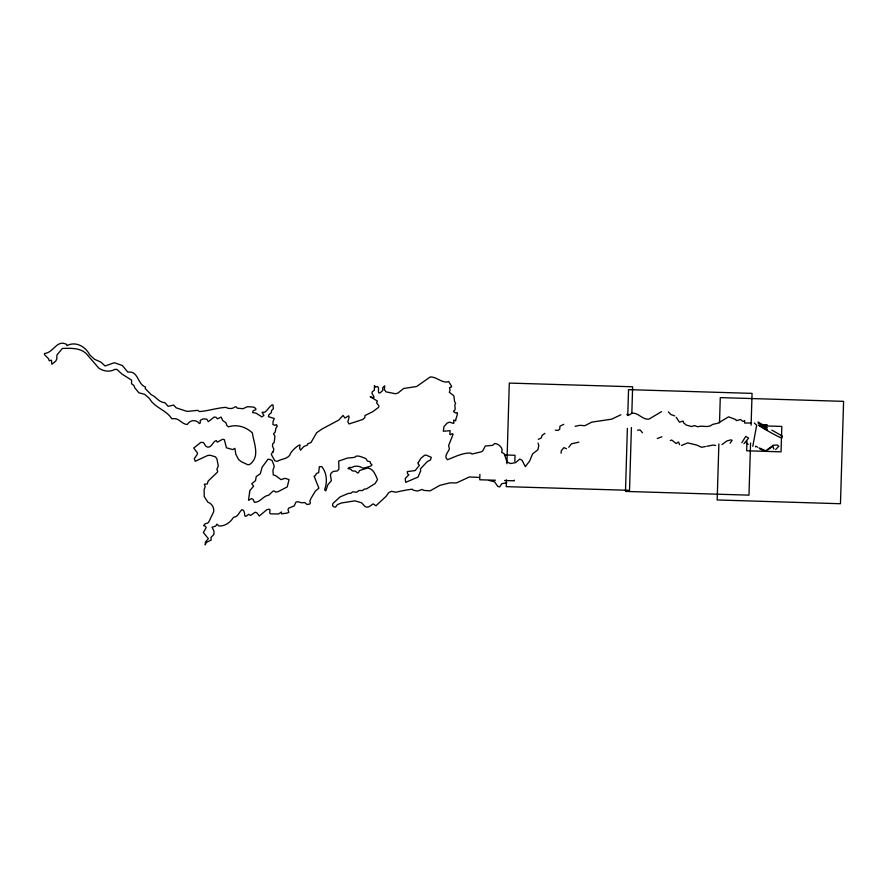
<?xml version="1.0" encoding="UTF-8"?>
<svg xmlns="http://www.w3.org/2000/svg" width="888" height="888" viewBox="0 0 888 888"><rect width="100%" height="100%" fill="white"/><g stroke="black" fill="none" stroke-linecap="round" stroke-linejoin="round"><path stroke-width="1.33" d="M773.015 445.465L765.201 451.093M479.897 474.392L479.742 479.775L495.471 480.242M506.426 479.875L506.227 486.646L629.525 490.331L631.412 427.539M506.915 463.747L509.301 383.083L632.633 386.768L631.834 413.453M514.285 480.119L514.263 480.797L504.606 480.508M514.84 461.405L515.018 455.278L504.417 454.945M627.372 428.393L625.485 491.419L748.973 495.149L750.56 442.979M627.76 415.584L628.538 389.643L752.069 393.373L751.104 425.186M718.869 443.978L717.182 499.966L840.459 503.729L843.6 401.354L720.279 397.602L719.513 422.855M746.952 441.225L746.664 450.782L781.052 451.837L781.817 426.44L762.703 425.863M561.072 453.235L561.316 450.682L563.969 447.619L566.477 448.729M741.857 442.646L745.754 436.385L748.595 438.15L743.933 443.689M730.091 443.201L732.101 440.281L730.846 439.871L726.872 440.948L722.022 444.577M568.764 447.252L571.439 443.856L578.865 442.135M775.646 449.517L778.865 446.198L777.089 444.966L773.004 445.321M767.732 449.95L773.315 445.92M544.899 433.355L541.958 435.52L541.358 437.951L538.283 439.316M681.473 445.454L687.789 442.89L696.603 445.043L701.542 447.275L705.461 446.531M661.527 411.621L648.962 419.125C642.424 420.057 638.472 412.409 632.034 413.209L629.204 414.962L627.061 414.829L627.017 414.163M563.747 424.331L559.951 426.185L559.706 429.293L557.808 430.447L555.411 430.169M620.879 414.774L611.743 419.158L591.819 422.122L584.737 425.718L579.908 425.308L575.113 426.329M670.296 440.57L671.628 439.993L676.179 443.512L678.543 442.024L679.609 444.688M657.275 438.494L661.893 436.807M752.791 446.353L756.687 425.197L754.312 423.01M506.837 482.728L501.798 483.683L499.633 486.901L497.846 486.446L494.527 481.796L489.233 480.508M706.77 446.287L713.297 445.043L715.628 445.476M744.577 421.012L742.745 421.345L740.581 419.513L736.274 420.646L735.73 419.558L728.582 416.838L718.004 423.165L712.52 424.453L710.678 425.707C706.382 427.694 701.975 425.152 697.679 426.773L694.538 425.574L691.652 426.529L686.246 425.052L683.693 422.921L683.105 421.079L679.464 422.2L676.134 417.26M637.562 430.136L640.148 429.97L642.479 432.789M750.671 423.01L744.599 423.01L744.599 420.668M478.577 477.4L469.375 476.945L456.587 482.883L449.716 482.894L439.849 485.359L430.125 490.842L423.898 490.42L422.078 489.421L417.515 491.053L413.253 490.198L412.199 489.177C406.926 489.854 400.566 491.086 395.782 492.252L391.497 491.308L388.844 492.54L386.091 496.325L375.957 505.772L373.104 503.885L369.086 506.748L366.8 507.181L364.913 506.404L361.616 502.819L354.967 500.843L341.569 502.952L337.473 504.595L335.531 507.126L334.31 506.959A2.165 2.165 0 0 1 332.578 504.728L332.956 503.463L340.115 496.892L348.385 493.395L350.727 493.351L352.58 491.852L356.854 492.196L358.83 490.542L362.604 490.52L364.169 489.177L366.522 488.866L375.091 483.583L377.555 479.531C375.358 474.947 373.659 468.797 367.71 468.009L359.496 470.54L358.497 472.771L357.542 472.949L355.344 471.117L352.314 470.884L350.516 469.119L348.007 468.62L349.128 467.432L351.848 467.51C354.756 465.212 360.073 466.089 362.937 468.209C365.024 467.543 375.702 465.856 370.607 463.669L370.163 461.716L367.432 461.072L365.878 458.596C362.981 457.62 356.61 454.068 354.689 457.353L347.219 458.119L338.728 461.083L338.905 469.23L337.285 470.94L333.244 471.417L331.08 473.171L330.414 475.291L331.391 480.63L327.805 484.859L325.807 490.898L324.597 489.799C327.45 482.417 327.062 472.96 321.722 466.622L319.347 466.688L318.637 472.782L316.406 473.415L315.395 475.713L314.086 476.157L318.881 488.134L315.329 491.175L311.022 498.301L309.79 501.232L310.411 502.53L309.879 503.996L307.037 504.506L304.728 502.553L301.576 502.775L297.547 501.642L295.926 502.164L294.228 505.894L288.5 508.269L288.023 509.812L288.877 512.354L287.201 513.042L281.474 513.897L281.452 511.965L278.632 513.963L270.607 513.852L269.752 513.209L269.974 509.734L269.086 509.146L266.689 509.79L259.329 516.039L257.076 513.02L255.333 512.198L250.538 515.429L248.629 514.274C242.002 520.268 246.942 511.177 241.991 509.59C239.016 511.954 238.117 517.171 233.5 517.316C230.614 522.244 224.753 526.529 218.848 525.94L216.95 524.131L215.717 526.073L212.054 527.228L213.986 531.068L213.941 534.321L210.944 537.529L211.2 540.048L206.438 542.39L205.195 544.877L205.428 542.035L208.358 538.683L203.374 532.5L206.227 527.528L205.228 526.085L203.596 525.685L205.128 523.72L207.814 523.065L208.813 521.922L213.719 511.666L213.686 509.257A8.769 8.769 0 0 0 207.881 502.186L204.207 496.492L204.14 489.543L205.206 486.724L204.273 484.271L207.226 483.982L208.181 481.041L217.371 472.205L217.715 471.029L216.839 469.486L218.27 465.934L216.916 458.863L215.396 456.821L210.256 455.255L207.581 455.522L195.26 461.283L194.272 458.685L197.436 454.068L197.425 452.88L193.717 448.063L200.821 442.391L203.385 442.49L205.972 446.342C211.233 449.939 212.865 440.737 216.339 440.648L217.316 442.18L222.544 439.283L224.331 439.604L226.462 447.807L232.756 449.617L234.865 448.329L235.831 454.245L238.517 459.462L241.447 461.804L247.963 464.79L249.717 464.446C260.495 456.676 253.757 443.29 252.392 432.933C246.076 426.939 236.941 424.02 228.527 426.839L226.962 425.685L225.974 422.788L222.888 420.701L221.101 417.083L217.46 418.847L215.995 417.293L214.174 417.038L208.347 421.7L206.815 419.136L203.075 418.859L200.255 420.368L200.255 423.01L199.445 423.554C195.871 419.203 190.21 419.835 187.213 424.531C180.863 423.909 179.554 417.404 171.817 418.781C166.311 409.868 154.579 407.825 149.473 398.512L144.666 394.339L138.861 392.785L134.599 387.557L133.977 385.47L131.568 383.805L131.568 380.108L122.122 374.159L116.894 369.419L114.83 369.386C109.968 372.338 103.33 371.295 98.79 368.12L86.691 354.123C80.508 347.508 70.64 348.296 62.371 348.429L56.954 355L56.777 358.996L55.722 361.172L51.837 364.291L51.482 360.173L49.284 360.794L48.518 358.741L44.4 354.545L44.533 353.491C53.613 352.769 56.832 339.127 66.611 344.411L66.855 345.654C75.691 340.97 85.392 346.464 89.666 354.756L94.539 359.296L100.766 362.06L105.084 365.978L114.33 362.726L122.311 365.479L127.794 372.116L129.859 372.017C138.461 372.227 137.807 384.571 145.565 387.013L145.177 388.522L151.26 394.727C156.41 396.836 158.552 402.342 164.968 402.741L168.132 406.316L173.66 405.083L176.113 407.803L187.113 411.433L197.891 410.345L199.378 411.577C208.946 410.878 216.539 407.947 225.763 407.359C228.538 408.813 232.345 409.157 234.843 406.993L236.03 406.693L237.296 408.169L243.001 408.713L247.452 406.693L253.579 407.081L255.7 408.436L255.888 409.634L253.147 410.789L252.603 412.609L256.144 413.175L261.904 416.938L263.903 415.351L262.071 412.276L264.902 412.21C267.332 410.434 271.262 404.073 272.927 404.828L273.382 408.735L271.517 410.567L271.373 412.709L268.82 414.763L268.42 416.672L274.325 418.492L273.027 421.478L272.96 424.631L275.102 425.274L276.423 424.619L277.3 426.207L276.046 427.816L275.158 432.179L273.548 433.733L274.947 436.452L274.148 442.468L272.683 443.811L272.505 446.165L273.759 449.073L273.315 452.025L272.894 451.592L271.262 454.39L274.825 460.717L277.123 461.372C281.596 458.585 289.066 459.251 290.742 452.958C292.751 449.95 297.336 445.632 299.989 444.788L299.667 448.229L300.51 450.205L303.685 446.631L307.581 444.921L307.781 443.656L310.978 442.601L316.605 432.767L321.9 429.082L338.75 420.08L343.023 415.418L344.944 418.059L348.662 415.817L349.106 417.194L347.819 421.811L349.062 423.953L362.804 419.458L364.901 417.582L364.879 415.606L372.849 411.61L378.677 407.259L378.887 405.894L376.579 402.786L377.378 401.032L370.218 396.692L372.993 397.702L374.114 397.158L371.983 393.24L372.194 391.83L374.325 390.254L374.492 385.592L375.324 387.113L377.533 386.535L378.51 387.734C378.91 389.022 377.289 394.106 380.12 392.873L382.839 390.343L382.761 387.557L384.737 385.836L384.36 389.488L385.969 391.852L395.393 393.717L397.802 393.151L403.696 388.5L416.627 386.491L430.258 376.945C436.352 376.778 440.714 382.184 446.731 382.084L448.651 381.54L451.515 386.125L451.515 386.924L449.495 387.645L450.072 390.087L449.328 392.285L453.812 395.737L454.601 401.62L455.622 403.352C453.346 405.849 457.009 409.401 453.79 410.966L453.601 411.699L455.777 413.02C460.062 410.378 454.712 420.191 455.777 420.89L453.735 420.068L453.768 423.443L449.472 422.155L447.13 423.121L443.945 426.64L443.312 431.224L450.161 430.68L449.805 434.199L450.283 434.776L452.258 433.622L453.069 434.41L448.595 445.554L449.428 448.862C448.207 452.258 443.312 456.532 447.508 459.718C454.834 456.876 462.537 452.758 470.707 453.035L471.939 454.057L481.363 451.826L482.783 450.871L485.314 445.965L492.551 445.376L494.649 443.534C497.957 443.578 501.565 446.564 502.175 449.927L501.653 452.303L504.251 453.768L506.959 461.893L510.456 463.547L515.584 462.637L519.824 459.052L522.1 460.339L525.308 466.622L529.67 461.016L532.545 453.946L537.95 449.739L538.794 445.576L538.05 443.112M759.684 425.552L767.099 429.97L759.429 425.519L762.87 425.374L767.143 429.337C741.824 415.961 779.553 438.395 781.873 437.895L782.25 435.997L771.883 430.158M764.59 451.049L759.373 448.54M746.342 443.012L748.184 444.333M674.614 415.873L670.806 414.507L668.353 411.854M759.373 447.952L765.09 450.571M757.808 447.263L755.544 446.198L755.544 446.786M767.276 427.561L762.87 425.374L767.41 425.174L762.281 424.508L758.019 421.966M758.119 423.01L760.761 424.32M773.859 449.095L773.137 447.219M249.606 492.263L248.496 500.344L251.648 498.59L252.969 499.245L254.49 502.364C260.539 502.275 263.126 495.815 268.687 495.227L272.982 491.153L274.037 490.898L275.546 492.041L277.855 491.763L287.235 486.924L289.044 479.564L285.092 478.321L281.041 479.631L275.558 475.591L273.282 474.936L272.927 470.329L274.281 466.289L272.128 460.506L269.841 459.485L267.976 459.207L262.038 467.343L260.351 473.693L256.232 476.512L255.533 480.63L251.792 483.671L253.602 486.213L249.928 490.476L249.606 492.263M418.237 462.659L418.026 463.769L419.38 465.345L415.173 470.562L407.381 471.606L407.403 473.57L408.824 474.814L405.239 478.51L405.65 482.351L418.059 477.067L420.723 470.74L420.424 468.864L427.239 461.649L430.469 459.995L431.279 457.331L425.951 455.045L424.475 455.355L420.812 458.386L418.237 462.659"/></g></svg>
